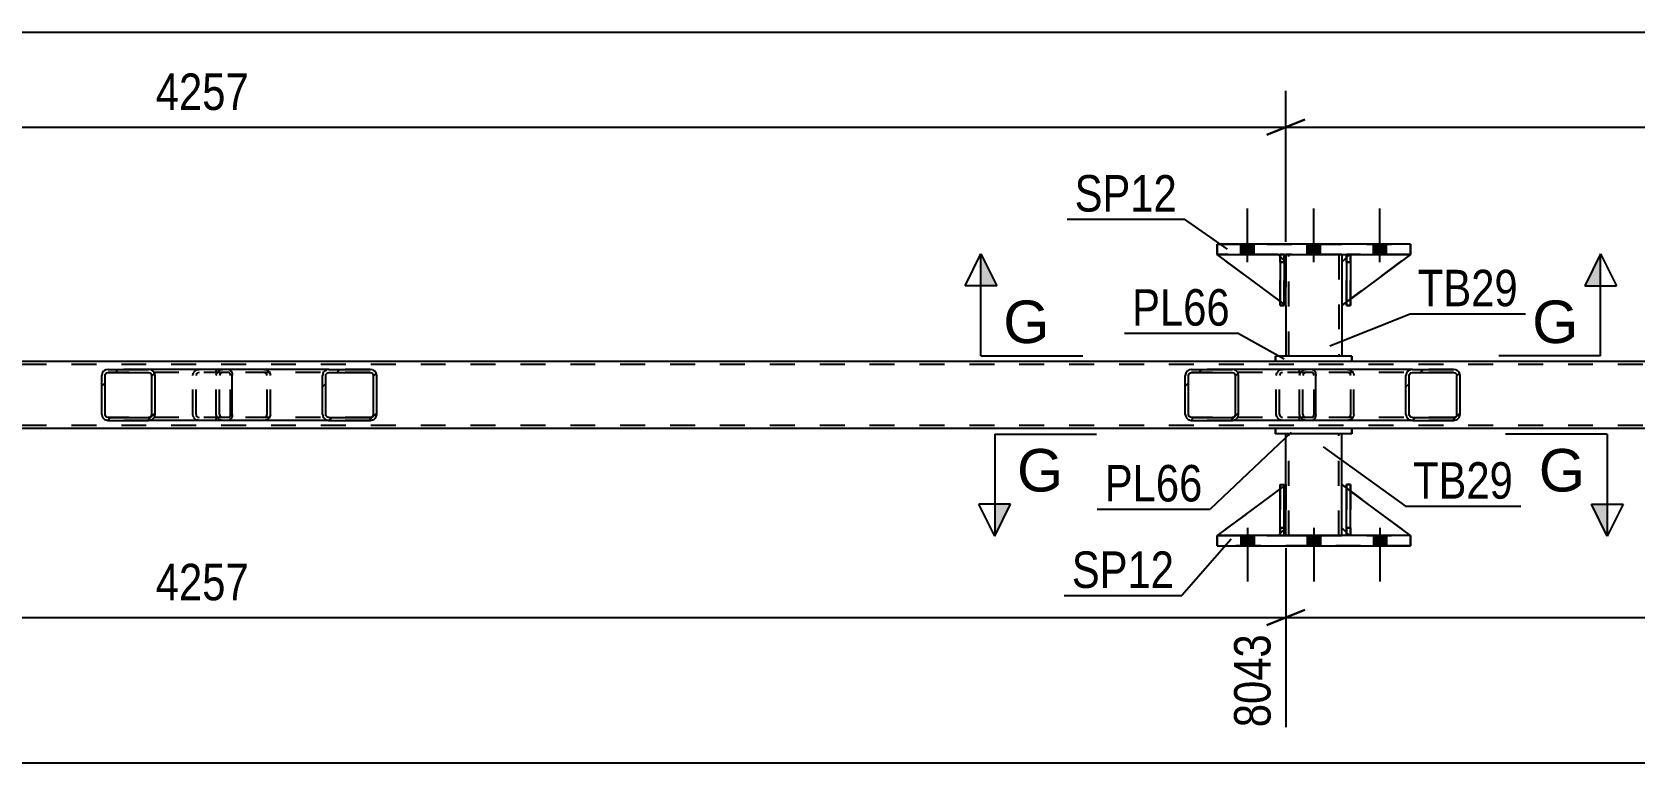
# Model space of a CAD drawing. Header units: millimetres. Extents: x 0 to 841, y 0 to 594.
# Drawn here: x 222.8 to 348.7, y 213.6 to 271 of the extents above; entities that cross this region are included whole.
import ezdxf

# ---------------------------------------------------------------- set-up
doc = ezdxf.new("R2010")
doc.units = ezdxf.units.MM
doc.linetypes.add('DXK_LINE_DOT2', pattern=[3.9198, 1.9599, -1.9599])
doc.styles.add('Arial', font='ARIAL.TTF', dxfattribs={"height": 0.2})
doc.styles.add('Arial Narrow', font='ARIALN.TTF', dxfattribs={"height": 0.2})

# ---------------------------------------------------------------- blocks, each defined once
blk = doc.blocks.new('Part-247343265-34592 - 4010')
at = {"color": 2, "linetype": 'Continuous'}
for p, q in [((325.7, 232.08), (325.7, 235.48)), ((326.06, 235.22), (325.7, 235.48)), ((331.1, 231.48), (326.38, 234.98)), ((326.06, 231.73), (325.7, 232.08))]:
    blk.add_line(p, q, dxfattribs=at)
at = {"color": 7, "linetype": 'DXK_LINE_DOT2'}
for p, q in [((326.38, 234.98), (326.06, 235.22)), ((326.3, 231.48), (326.06, 231.73)), ((331.1, 231.48), (326.3, 231.48)), ((331.1, 231.48), (331.1, 231.48)), ((331.1, 231.48), (331.1, 231.48))]:
    blk.add_line(p, q, dxfattribs=at)
blk = doc.blocks.new('Part-247343265-34533 - 4010')
at = {"linetype": 'Continuous'}
h = blk.add_hatch(dxfattribs=at)
h.set_pattern_fill('', scale=0.7, style=0, pattern_type=0)
h.set_pattern_definition([(45, (249.8277, 244.2285), (-1.57154, 1.57154), [])])
h.paths.add_polyline_path([(249.87, 244.04), (249.83, 244.23), (249.72, 244.38), (249.55, 244.49), (249.36, 244.52), (246.12, 244.52), (245.93, 244.49), (245.76, 244.38), (245.65, 244.23), (245.61, 244.04), (245.61, 241), (245.65, 240.82), (245.76, 240.67), (245.93, 240.56), (246.12, 240.52), (249.36, 240.52), (249.55, 240.56), (249.72, 240.67), (249.83, 240.82), (249.87, 241)])
h.paths.add_polyline_path([(249.59, 240.91), (249.54, 240.84), (249.45, 240.78), (249.36, 240.76), (246.12, 240.76), (246.02, 240.78), (245.94, 240.84), (245.88, 240.91), (245.87, 241), (245.87, 244.04), (245.88, 244.14), (245.94, 244.21), (246.02, 244.27), (246.12, 244.28), (249.36, 244.28), (249.45, 244.27), (249.54, 244.21), (249.59, 244.14), (249.61, 244.04), (249.61, 241)])
at = {"color": 7, "linetype": 'DXK_LINE_DOT2'}
for p, q in [((237.58, 244.49), (237.77, 244.52)), ((238.25, 244.52), (237.77, 244.52)), ((241.01, 244.52), (241.2, 244.49)), ((249.36, 244.52), (246.12, 244.52)), ((237.26, 244.04), (237.3, 244.23)), ((237.26, 241), (237.26, 244.04)), ((237.54, 244.14), (237.52, 244.04)), ((237.52, 241), (237.52, 244.04)), ((237.59, 244.21), (237.54, 244.14)), ((237.67, 244.27), (237.59, 244.21)), ((237.77, 244.28), (237.67, 244.27)), ((249.36, 244.28), (237.77, 244.28)), ((241.1, 244.27), (241.01, 244.28)), ((241.19, 244.21), (241.1, 244.27)), ((241.24, 244.14), (241.19, 244.21)), ((241.26, 244.04), (241.24, 244.14)), ((241.26, 241), (241.26, 244.04)), ((241.48, 244.23), (241.52, 244.04)), ((241.52, 241), (241.52, 244.04)), ((237.3, 240.82), (237.26, 241)), ((237.52, 241), (237.54, 240.91)), ((237.54, 240.91), (237.59, 240.84)), ((237.77, 240.52), (237.58, 240.56)), ((237.59, 240.84), (237.67, 240.78)), ((237.67, 240.78), (237.77, 240.76)), ((249.36, 240.76), (237.77, 240.76)), ((241.01, 240.76), (241.1, 240.78)), ((241.2, 240.56), (241.01, 240.52)), ((241.1, 240.78), (241.19, 240.84)), ((241.19, 240.84), (241.24, 240.91)), ((241.24, 240.91), (241.26, 241)), ((241.52, 241), (241.48, 240.82)), ((238.25, 240.52), (237.77, 240.52)), ((249.36, 240.52), (246.12, 240.52))]:
    blk.add_line(p, q, dxfattribs=at)
at = {"color": 2, "linetype": 'Continuous'}
for p, q in [((246.12, 244.52), (238.25, 244.52)), ((246.12, 244.52), (245.93, 244.49)), ((246.12, 244.52), (249.36, 244.52)), ((249.55, 244.49), (249.36, 244.52)), ((245.65, 244.23), (245.61, 244.04)), ((245.61, 241), (245.61, 244.04)), ((245.87, 244.04), (245.88, 244.14)), ((245.87, 241), (245.87, 244.04)), ((245.88, 244.14), (245.94, 244.21)), ((245.94, 244.21), (246.02, 244.27)), ((246.02, 244.27), (246.12, 244.28)), ((246.12, 244.28), (249.36, 244.28)), ((249.36, 244.28), (249.45, 244.27)), ((249.45, 244.27), (249.54, 244.21)), ((249.54, 244.21), (249.59, 244.14)), ((249.59, 244.14), (249.61, 244.04)), ((249.61, 241), (249.61, 244.04)), ((249.87, 244.04), (249.83, 244.23)), ((249.87, 241), (249.87, 244.04)), ((245.61, 241), (245.65, 240.82)), ((245.88, 240.91), (245.87, 241)), ((245.94, 240.84), (245.88, 240.91)), ((245.93, 240.56), (246.12, 240.52)), ((246.02, 240.78), (245.94, 240.84)), ((246.12, 240.76), (246.02, 240.78)), ((246.12, 240.76), (249.36, 240.76)), ((249.45, 240.78), (249.36, 240.76)), ((249.36, 240.52), (249.55, 240.56)), ((249.54, 240.84), (249.45, 240.78)), ((249.59, 240.91), (249.54, 240.84)), ((249.61, 241), (249.59, 240.91)), ((249.83, 240.82), (249.87, 241)), ((246.12, 240.52), (238.25, 240.52)), ((246.12, 240.52), (249.36, 240.52))]:
    blk.add_line(p, q, dxfattribs=at)
at = {"color": 7, "linetype": 'DXK_LINE_DOT2'}
for centre, start, end in [((237.75, 244.02), 110.7583, 155.6801), ((241.03, 244.02), 24.3199, 69.2417), ((237.75, 241.03), 204.3199, 249.2417), ((241.03, 241.03), 290.7583, 335.6801)]:
    blk.add_arc(centre, 0.496, start, end, dxfattribs=at)
at = {"color": 2, "linetype": 'Continuous'}
for centre, start, end in [((246.1, 244.02), 110.7583, 155.68), ((249.38, 244.02), 24.32, 69.2417), ((246.1, 241.03), 204.32, 249.2417), ((249.38, 241.03), 290.7583, 335.68)]:
    blk.add_arc(centre, 0.496, start, end, dxfattribs=at)
blk = doc.blocks.new('Part-247343265-34590 - 4010')
at = {"color": 2, "linetype": 'Continuous'}
for p, q in [((320.86, 235.15), (315.9, 231.48)), ((321.3, 235.48), (321.18, 235.39)), ((321.3, 232.08), (321.3, 235.48)), ((321.3, 232.08), (321.18, 231.96)), ((321.3, 232.08), (321.3, 232.08)), ((320.86, 231.64), (320.7, 231.48))]:
    blk.add_line(p, q, dxfattribs=at)
at = {"color": 7, "linetype": 'DXK_LINE_DOT2'}
for p, q in [((321.18, 235.39), (320.86, 235.15)), ((321.3, 232.08), (321.3, 235.48)), ((321.3, 232.08), (320.7, 231.48)), ((321.18, 231.96), (320.86, 231.64)), ((315.9, 231.48), (320.7, 231.48))]:
    blk.add_line(p, q, dxfattribs=at)
blk = doc.blocks.new('Part-247343265-34588 - 4010')
at = {"color": 2, "linetype": 'Continuous'}
for p, q in [((326.06, 231.48), (326.06, 235.48)), ((326.06, 235.48), (326.38, 235.48)), ((326.38, 231.48), (326.38, 235.48)), ((326.06, 231.48), (326.06, 231.48)), ((326.38, 231.48), (326.06, 231.48))]:
    blk.add_line(p, q, dxfattribs=at)
at = {"color": 7, "linetype": 'DXK_LINE_DOT2'}
for p, q in [((326.06, 235.48), (326.06, 232.08)), ((326.38, 232.08), (326.38, 235.48)), ((326.06, 232.08), (326.06, 231.48)), ((326.06, 232.08), (326.38, 232.08)), ((326.38, 231.48), (326.38, 232.08)), ((326.38, 231.48), (326.38, 231.48))]:
    blk.add_line(p, q, dxfattribs=at)
blk = doc.blocks.new('Part-247343265-34586 - 4010')
at = {"color": 7, "linetype": 'DXK_LINE_DOT2'}
for p, q in [((326.38, 235.48), (326.06, 235.48)), ((326.06, 232.08), (326.06, 235.48)), ((326.06, 235.48), (326.06, 231.48)), ((326.38, 235.48), (326.38, 232.08)), ((326.38, 231.48), (326.38, 235.48)), ((326.38, 232.08), (326.06, 232.08)), ((326.06, 231.48), (326.06, 232.08)), ((326.38, 232.08), (326.38, 231.48)), ((326.38, 231.48), (326.06, 231.48)), ((326.38, 231.48), (326.38, 231.48))]:
    blk.add_line(p, q, dxfattribs=at)
blk = doc.blocks.new('Part-247343265-34534 - 4010')
at = {"linetype": 'Continuous'}
h = blk.add_hatch(dxfattribs=at)
h.set_pattern_fill('', scale=0.7, style=0, pattern_type=0)
h.set_pattern_definition([(45, (334.962, 244.2285), (-1.57154, 1.57154), [])])
h.paths.add_polyline_path([(335, 244.04), (334.96, 244.23), (334.85, 244.38), (334.69, 244.49), (334.49, 244.52), (331.25, 244.52), (331.06, 244.49), (330.89, 244.38), (330.78, 244.23), (330.74, 244.04), (330.74, 241), (330.78, 240.82), (330.89, 240.67), (331.06, 240.56), (331.25, 240.52), (334.49, 240.52), (334.69, 240.56), (334.85, 240.67), (334.96, 240.82), (335, 241)])
h.paths.add_polyline_path([(334.73, 240.91), (334.67, 240.84), (334.59, 240.78), (334.49, 240.76), (331.25, 240.76), (331.16, 240.78), (331.07, 240.84), (331.02, 240.91), (331, 241), (331, 244.04), (331.02, 244.14), (331.07, 244.21), (331.16, 244.27), (331.25, 244.28), (334.49, 244.28), (334.59, 244.27), (334.67, 244.21), (334.73, 244.14), (334.75, 244.04), (334.75, 241)])
at = {"color": 7, "linetype": 'DXK_LINE_DOT2'}
for p, q in [((322.71, 244.49), (322.91, 244.52)), ((323.39, 244.52), (322.91, 244.52)), ((326.14, 244.52), (326.34, 244.49)), ((334.49, 244.52), (331.25, 244.52)), ((322.39, 244.04), (322.43, 244.23)), ((322.39, 241), (322.39, 244.04)), ((322.67, 244.14), (322.65, 244.04)), ((322.65, 241), (322.65, 244.04)), ((322.73, 244.21), (322.67, 244.14)), ((322.81, 244.27), (322.73, 244.21)), ((322.91, 244.28), (322.81, 244.27)), ((334.49, 244.28), (322.91, 244.28)), ((326.24, 244.27), (326.14, 244.28)), ((326.32, 244.21), (326.24, 244.27)), ((326.38, 244.14), (326.32, 244.21)), ((326.4, 244.04), (326.38, 244.14)), ((326.4, 241), (326.4, 244.04)), ((326.61, 244.23), (326.65, 244.04)), ((326.65, 241), (326.65, 244.04)), ((322.43, 240.82), (322.39, 241)), ((322.65, 241), (322.67, 240.91)), ((322.67, 240.91), (322.73, 240.84)), ((322.91, 240.52), (322.71, 240.56)), ((322.73, 240.84), (322.81, 240.78)), ((322.81, 240.78), (322.91, 240.76)), ((334.49, 240.76), (322.91, 240.76)), ((326.14, 240.76), (326.24, 240.78)), ((326.34, 240.56), (326.14, 240.52)), ((326.24, 240.78), (326.32, 240.84)), ((326.32, 240.84), (326.38, 240.91)), ((326.38, 240.91), (326.4, 241)), ((326.65, 241), (326.61, 240.82)), ((323.39, 240.52), (322.91, 240.52)), ((334.49, 240.52), (331.25, 240.52))]:
    blk.add_line(p, q, dxfattribs=at)
at = {"color": 2, "linetype": 'Continuous'}
for p, q in [((331.25, 244.52), (323.39, 244.52)), ((331.25, 244.52), (331.06, 244.49)), ((331.25, 244.52), (334.49, 244.52)), ((334.69, 244.49), (334.49, 244.52)), ((330.78, 244.23), (330.74, 244.04)), ((330.74, 241), (330.74, 244.04)), ((331, 244.04), (331.02, 244.14)), ((331, 241), (331, 244.04)), ((331.02, 244.14), (331.07, 244.21)), ((331.07, 244.21), (331.16, 244.27)), ((331.16, 244.27), (331.25, 244.28)), ((331.25, 244.28), (334.49, 244.28)), ((334.49, 244.28), (334.59, 244.27)), ((334.59, 244.27), (334.67, 244.21)), ((334.67, 244.21), (334.73, 244.14)), ((334.73, 244.14), (334.75, 244.04)), ((334.75, 241), (334.75, 244.04)), ((335, 244.04), (334.96, 244.23)), ((335, 241), (335, 244.04)), ((330.74, 241), (330.78, 240.82)), ((331.02, 240.91), (331, 241)), ((331.07, 240.84), (331.02, 240.91)), ((331.06, 240.56), (331.25, 240.52)), ((331.16, 240.78), (331.07, 240.84)), ((331.25, 240.76), (331.16, 240.78)), ((331.25, 240.76), (334.49, 240.76)), ((334.59, 240.78), (334.49, 240.76)), ((334.49, 240.52), (334.69, 240.56)), ((334.67, 240.84), (334.59, 240.78)), ((334.73, 240.91), (334.67, 240.84)), ((334.75, 241), (334.73, 240.91)), ((334.96, 240.82), (335, 241)), ((331.25, 240.52), (323.39, 240.52)), ((331.25, 240.52), (334.49, 240.52))]:
    blk.add_line(p, q, dxfattribs=at)
at = {"color": 7, "linetype": 'DXK_LINE_DOT2'}
for centre, start, end in [((322.89, 244.02), 110.7583, 155.6801), ((326.16, 244.02), 24.3199, 69.2417), ((322.89, 241.03), 204.3199, 249.2417), ((326.16, 241.03), 290.7583, 335.6801)]:
    blk.add_arc(centre, 0.496, start, end, dxfattribs=at)
at = {"color": 2, "linetype": 'Continuous'}
for centre, start, end in [((331.24, 244.02), 110.7583, 155.68), ((334.51, 244.02), 24.32, 69.2417), ((331.24, 241.03), 204.32, 249.2417), ((334.51, 241.03), 290.7583, 335.68)]:
    blk.add_arc(centre, 0.496, start, end, dxfattribs=at)
blk = doc.blocks.new('Part-247343265-34584 - 4010')
at = {"color": 2, "linetype": 'Continuous'}
for p, q in [((326.06, 253.32), (325.7, 252.96)), ((331.1, 253.56), (326.38, 250.06)), ((325.7, 252.96), (325.7, 249.56)), ((326.06, 249.83), (325.7, 249.56))]:
    blk.add_line(p, q, dxfattribs=at)
at = {"color": 7, "linetype": 'DXK_LINE_DOT2'}
for p, q in [((326.3, 253.56), (326.06, 253.32)), ((331.1, 253.56), (326.3, 253.56)), ((326.38, 250.06), (326.06, 249.83))]:
    blk.add_line(p, q, dxfattribs=at)
blk = doc.blocks.new('Part-247343265-34541 - 4010')
at = {"linetype": 'Continuous'}
h = blk.add_hatch(dxfattribs=at)
h.set_pattern_fill('', scale=0.7, style=0, pattern_type=0)
h.set_pattern_definition([(45, (232.4172, 244.2285), (-1.57154, 1.57154), [])])
h.paths.add_polyline_path([(232.46, 244.04), (232.42, 244.23), (232.31, 244.38), (232.15, 244.49), (231.95, 244.52), (228.77, 244.52), (228.58, 244.49), (228.41, 244.38), (228.3, 244.23), (228.27, 244.04), (228.27, 241), (228.3, 240.82), (228.41, 240.67), (228.58, 240.56), (228.77, 240.52), (231.95, 240.52), (232.15, 240.56), (232.31, 240.67), (232.42, 240.82), (232.46, 241)])
h.paths.add_polyline_path([(232.18, 240.91), (232.13, 240.84), (232.05, 240.78), (231.95, 240.76), (228.77, 240.76), (228.67, 240.78), (228.59, 240.84), (228.54, 240.91), (228.52, 241), (228.52, 244.04), (228.54, 244.14), (228.59, 244.21), (228.67, 244.27), (228.77, 244.28), (231.95, 244.28), (232.05, 244.27), (232.13, 244.21), (232.18, 244.14), (232.2, 244.04), (232.2, 241)])
at = {"color": 2, "linetype": 'Continuous'}
for p, q in [((228.77, 244.52), (228.58, 244.49)), ((228.77, 244.52), (231.95, 244.52)), ((238.25, 244.52), (231.95, 244.52)), ((232.15, 244.49), (231.95, 244.52)), ((238.25, 244.52), (238.36, 244.49)), ((238.36, 244.49), (238.44, 244.38)), ((238.44, 244.38), (238.5, 244.23)), ((228.3, 244.23), (228.27, 244.04)), ((228.27, 241), (228.27, 244.04)), ((228.52, 244.04), (228.54, 244.14)), ((228.52, 241), (228.52, 244.04)), ((228.54, 244.14), (228.59, 244.21)), ((228.59, 244.21), (228.67, 244.27)), ((228.67, 244.27), (228.77, 244.28)), ((228.77, 244.28), (231.95, 244.28)), ((231.95, 244.28), (232.05, 244.27)), ((232.05, 244.27), (232.13, 244.21)), ((232.13, 244.21), (232.18, 244.14)), ((232.18, 244.14), (232.2, 244.04)), ((232.2, 241), (232.2, 244.04)), ((232.46, 244.04), (232.42, 244.23)), ((232.46, 241), (232.46, 244.04)), ((238.5, 244.23), (238.52, 244.04)), ((238.52, 241), (238.52, 244.04)), ((228.27, 241), (228.3, 240.82)), ((228.54, 240.91), (228.52, 241)), ((228.59, 240.84), (228.54, 240.91)), ((228.58, 240.56), (228.77, 240.52)), ((228.67, 240.78), (228.59, 240.84)), ((228.77, 240.76), (228.67, 240.78)), ((228.77, 240.76), (231.95, 240.76)), ((232.05, 240.78), (231.95, 240.76)), ((231.95, 240.52), (232.15, 240.56)), ((232.13, 240.84), (232.05, 240.78)), ((232.18, 240.91), (232.13, 240.84)), ((232.2, 241), (232.18, 240.91)), ((232.42, 240.82), (232.46, 241)), ((238.36, 240.56), (238.25, 240.52)), ((238.44, 240.67), (238.36, 240.56)), ((238.5, 240.82), (238.44, 240.67)), ((238.52, 241), (238.5, 240.82)), ((228.77, 240.52), (231.95, 240.52)), ((238.25, 240.52), (231.95, 240.52))]:
    blk.add_line(p, q, dxfattribs=at)
at = {"color": 7, "linetype": 'DXK_LINE_DOT2'}
for p, q in [((231.95, 244.52), (228.77, 244.52)), ((235.73, 244.49), (235.92, 244.52)), ((237.26, 244.28), (237.26, 244.52)), ((238.25, 244.28), (228.77, 244.28)), ((235.42, 244.04), (235.45, 244.23)), ((235.42, 241), (235.42, 244.04)), ((235.69, 244.14), (235.67, 244.04)), ((235.67, 241), (235.67, 244.04)), ((235.74, 244.21), (235.69, 244.14)), ((235.82, 244.27), (235.74, 244.21)), ((235.92, 244.28), (235.82, 244.27)), ((238.3, 244.27), (238.25, 244.28)), ((238.35, 244.21), (238.3, 244.27)), ((238.38, 244.14), (238.35, 244.21)), ((238.39, 244.04), (238.38, 244.14)), ((238.39, 241), (238.39, 244.04)), ((238.25, 240.76), (228.77, 240.76)), ((235.45, 240.82), (235.42, 241)), ((235.67, 241), (235.69, 240.91)), ((235.69, 240.91), (235.74, 240.84)), ((235.92, 240.52), (235.73, 240.56)), ((235.74, 240.84), (235.76, 240.82)), ((235.76, 240.82), (235.82, 240.78)), ((235.82, 240.78), (235.92, 240.76)), ((237.26, 240.52), (237.26, 240.76)), ((238.25, 240.76), (238.3, 240.78)), ((238.3, 240.78), (238.35, 240.84)), ((238.35, 240.84), (238.38, 240.91)), ((238.38, 240.91), (238.39, 241)), ((231.95, 240.52), (228.77, 240.52))]:
    blk.add_line(p, q, dxfattribs=at)
at = {"color": 2, "linetype": 'Continuous'}
for centre, start, end in [((228.75, 244.03), 111.1941, 156.1506), ((231.97, 244.03), 23.8494, 68.8059), ((228.75, 241.02), 203.8494, 248.8059), ((231.97, 241.02), 291.1941, 336.1506)]:
    blk.add_arc(centre, 0.492, start, end, dxfattribs=at)
at = {"color": 7, "linetype": 'DXK_LINE_DOT2'}
for centre, start, end in [((235.9, 244.03), 111.1941, 156.1505), ((235.9, 241.02), 203.8495, 248.8059)]:
    blk.add_arc(centre, 0.492, start, end, dxfattribs=at)
blk = doc.blocks.new('Part-247343265-34542 - 4010')
at = {"linetype": 'Continuous'}
h = blk.add_hatch(dxfattribs=at)
h.set_pattern_fill('', scale=0.7, style=0, pattern_type=0)
h.set_pattern_definition([(45, (317.5513, 244.2285), (-1.57154, 1.57154), [])])
h.paths.add_polyline_path([(317.59, 244.04), (317.55, 244.23), (317.44, 244.38), (317.28, 244.49), (317.09, 244.52), (313.9, 244.52), (313.71, 244.49), (313.55, 244.38), (313.44, 244.23), (313.4, 244.04), (313.4, 241), (313.44, 240.82), (313.55, 240.67), (313.71, 240.56), (313.9, 240.52), (317.09, 240.52), (317.28, 240.56), (317.44, 240.67), (317.55, 240.82), (317.59, 241)])
h.paths.add_polyline_path([(317.32, 240.91), (317.26, 240.84), (317.18, 240.78), (317.09, 240.76), (313.9, 240.76), (313.81, 240.78), (313.72, 240.84), (313.67, 240.91), (313.65, 241), (313.65, 244.04), (313.67, 244.14), (313.72, 244.21), (313.81, 244.27), (313.9, 244.28), (317.09, 244.28), (317.18, 244.27), (317.26, 244.21), (317.32, 244.14), (317.34, 244.04), (317.34, 241)])
at = {"color": 2, "linetype": 'Continuous'}
for p, q in [((313.9, 244.52), (313.71, 244.49)), ((313.9, 244.52), (317.09, 244.52)), ((323.39, 244.52), (317.09, 244.52)), ((317.28, 244.49), (317.09, 244.52)), ((323.39, 244.52), (323.49, 244.49)), ((323.49, 244.49), (323.58, 244.38)), ((323.58, 244.38), (323.64, 244.23)), ((313.44, 244.23), (313.4, 244.04)), ((313.4, 241), (313.4, 244.04)), ((313.65, 244.04), (313.67, 244.14)), ((313.65, 241), (313.65, 244.04)), ((313.67, 244.14), (313.72, 244.21)), ((313.72, 244.21), (313.81, 244.27)), ((313.81, 244.27), (313.9, 244.28)), ((313.9, 244.28), (317.09, 244.28)), ((317.09, 244.28), (317.18, 244.27)), ((317.18, 244.27), (317.26, 244.21)), ((317.26, 244.21), (317.32, 244.14)), ((317.32, 244.14), (317.34, 244.04)), ((317.34, 241), (317.34, 244.04)), ((317.59, 244.04), (317.55, 244.23)), ((317.59, 241), (317.59, 244.04)), ((323.64, 244.23), (323.66, 244.04)), ((323.66, 241), (323.66, 244.04)), ((313.4, 241), (313.44, 240.82)), ((313.67, 240.91), (313.65, 241)), ((313.72, 240.84), (313.67, 240.91)), ((313.71, 240.56), (313.9, 240.52)), ((313.81, 240.78), (313.72, 240.84)), ((313.9, 240.76), (313.81, 240.78)), ((313.9, 240.76), (317.09, 240.76)), ((317.18, 240.78), (317.09, 240.76)), ((317.09, 240.52), (317.28, 240.56)), ((317.26, 240.84), (317.18, 240.78)), ((317.32, 240.91), (317.26, 240.84)), ((317.34, 241), (317.32, 240.91)), ((317.55, 240.82), (317.59, 241)), ((323.49, 240.56), (323.39, 240.52)), ((323.58, 240.67), (323.49, 240.56)), ((323.64, 240.82), (323.58, 240.67)), ((323.66, 241), (323.64, 240.82)), ((313.9, 240.52), (317.09, 240.52)), ((323.39, 240.52), (317.09, 240.52))]:
    blk.add_line(p, q, dxfattribs=at)
at = {"color": 7, "linetype": 'DXK_LINE_DOT2'}
for p, q in [((317.09, 244.52), (313.9, 244.52)), ((320.86, 244.49), (321.05, 244.52)), ((322.39, 244.28), (322.39, 244.52)), ((323.39, 244.28), (313.9, 244.28)), ((320.55, 244.04), (320.59, 244.23)), ((320.55, 241), (320.55, 244.04)), ((320.82, 244.14), (320.8, 244.04)), ((320.8, 241), (320.8, 244.04)), ((320.87, 244.21), (320.82, 244.14)), ((320.96, 244.27), (320.87, 244.21)), ((321.05, 244.28), (320.96, 244.27)), ((323.44, 244.27), (323.39, 244.28)), ((323.48, 244.21), (323.44, 244.27)), ((323.51, 244.14), (323.48, 244.21)), ((323.52, 244.04), (323.51, 244.14)), ((323.52, 241), (323.52, 244.04)), ((323.39, 240.76), (313.9, 240.76)), ((320.59, 240.82), (320.55, 241)), ((320.8, 241), (320.82, 240.91)), ((320.82, 240.91), (320.87, 240.84)), ((321.05, 240.52), (320.86, 240.56)), ((320.87, 240.84), (320.9, 240.82)), ((320.9, 240.82), (320.96, 240.78)), ((320.96, 240.78), (321.05, 240.76)), ((322.39, 240.52), (322.39, 240.76)), ((323.39, 240.76), (323.44, 240.78)), ((323.44, 240.78), (323.48, 240.84)), ((323.48, 240.84), (323.51, 240.91)), ((323.51, 240.91), (323.52, 241)), ((317.09, 240.52), (313.9, 240.52))]:
    blk.add_line(p, q, dxfattribs=at)
at = {"color": 2, "linetype": 'Continuous'}
for centre, start, end in [((313.89, 244.03), 111.1941, 156.1506), ((317.1, 244.03), 23.8494, 68.8059), ((313.89, 241.02), 203.8494, 248.8059), ((317.1, 241.02), 291.1941, 336.1506)]:
    blk.add_arc(centre, 0.492, start, end, dxfattribs=at)
at = {"color": 7, "linetype": 'DXK_LINE_DOT2'}
for centre, start, end in [((321.04, 244.03), 111.1941, 156.1506), ((321.04, 241.02), 203.8494, 248.8059)]:
    blk.add_arc(centre, 0.492, start, end, dxfattribs=at)
blk = doc.blocks.new('Part-247343265-34573 - 4010')
at = {"color": 2, "linetype": 'Continuous'}
for p, q in [((321.3, 253.56), (321.3, 252.96)), ((325.7, 253.56), (325.7, 252.96)), ((321.3, 249.56), (321.3, 245.56)), ((325.7, 249.56), (325.7, 245.56))]:
    blk.add_line(p, q, dxfattribs=at)
at = {"color": 7, "linetype": 'DXK_LINE_DOT2'}
for p, q in [((325.7, 253.56), (321.3, 253.56)), ((321.54, 245.56), (321.54, 253.56)), ((325.46, 253.56), (325.46, 245.56)), ((321.3, 252.96), (321.3, 249.56)), ((325.7, 252.96), (325.7, 249.56)), ((325.7, 245.56), (321.3, 245.56))]:
    blk.add_line(p, q, dxfattribs=at)
blk = doc.blocks.new('Part-247343265-34574 - 4010')
at = {"color": 2, "linetype": 'Continuous'}
for p, q in [((326.5, 245.56), (320.5, 245.56)), ((320.5, 245.16), (320.5, 245.56)), ((320.5, 245.56), (320.5, 245.56)), ((326.5, 245.16), (320.5, 245.16)), ((320.5, 245.16), (320.5, 245.16)), ((326.5, 245.56), (326.5, 245.16)), ((326.5, 245.56), (326.5, 245.56)), ((326.5, 245.16), (326.5, 245.16))]:
    blk.add_line(p, q, dxfattribs=at)
at = {"color": 7, "linetype": 'DXK_LINE_DOT2'}
for p, q in [((326.5, 245.56), (320.5, 245.56)), ((320.5, 245.56), (320.5, 245.16)), ((326.5, 245.16), (320.5, 245.16)), ((326.5, 245.16), (326.5, 245.56))]:
    blk.add_line(p, q, dxfattribs=at)
blk = doc.blocks.new('Part-247343265-34575 - 4010')
at = {"color": 2, "linetype": 'Continuous'}
for p, q in [((326.5, 239.88), (320.5, 239.88)), ((320.5, 239.48), (320.5, 239.88)), ((320.5, 239.88), (320.5, 239.88)), ((326.5, 239.48), (320.5, 239.48)), ((320.5, 239.48), (320.5, 239.48)), ((326.5, 239.88), (326.5, 239.48)), ((326.5, 239.88), (326.5, 239.88)), ((326.5, 239.48), (326.5, 239.48))]:
    blk.add_line(p, q, dxfattribs=at)
at = {"color": 7, "linetype": 'DXK_LINE_DOT2'}
for p, q in [((326.5, 239.88), (320.5, 239.88)), ((320.5, 239.88), (320.5, 239.48)), ((326.5, 239.48), (320.5, 239.48)), ((326.5, 239.48), (326.5, 239.88))]:
    blk.add_line(p, q, dxfattribs=at)
blk = doc.blocks.new('Part-247343265-34576 - 4010')
at = {"color": 2, "linetype": 'Continuous'}
for p, q in [((321.3, 235.48), (321.3, 239.48)), ((325.7, 235.48), (325.7, 239.48)), ((321.3, 231.48), (321.3, 232.08)), ((325.7, 231.48), (325.7, 232.08))]:
    blk.add_line(p, q, dxfattribs=at)
at = {"color": 7, "linetype": 'DXK_LINE_DOT2'}
for p, q in [((325.7, 239.48), (321.3, 239.48)), ((321.54, 231.48), (321.54, 239.48)), ((325.46, 231.48), (325.46, 239.48)), ((321.3, 232.08), (321.3, 235.48)), ((325.7, 232.08), (325.7, 235.48)), ((321.3, 231.48), (325.7, 231.48))]:
    blk.add_line(p, q, dxfattribs=at)
blk = doc.blocks.new('Part-247343265-34577 - 4010')
at = {"color": 7, "linetype": 'DXK_LINE_DOT2'}
for p, q in [((320.86, 252.96), (320.86, 253.56)), ((320.86, 253.56), (320.86, 253.56)), ((320.86, 253.56), (320.86, 249.56)), ((321.18, 253.56), (320.86, 253.56)), ((321.18, 252.96), (321.18, 253.56)), ((321.18, 249.56), (321.18, 253.56)), ((320.86, 249.56), (320.86, 252.96)), ((320.86, 252.96), (321.18, 252.96)), ((321.18, 252.96), (321.18, 249.56)), ((320.86, 249.56), (321.18, 249.56))]:
    blk.add_line(p, q, dxfattribs=at)
blk = doc.blocks.new('Part-247343265-34578 - 4010')
at = {"color": 7, "linetype": 'DXK_LINE_DOT2'}
for p, q in [((326.06, 252.96), (326.06, 253.56)), ((326.06, 253.56), (326.06, 253.56)), ((326.06, 253.56), (326.06, 249.56)), ((326.38, 253.56), (326.06, 253.56)), ((326.38, 252.96), (326.38, 253.56)), ((326.38, 249.56), (326.38, 253.56)), ((326.06, 249.56), (326.06, 252.96)), ((326.06, 252.96), (326.38, 252.96)), ((326.38, 252.96), (326.38, 249.56)), ((326.06, 249.56), (326.38, 249.56))]:
    blk.add_line(p, q, dxfattribs=at)
blk = doc.blocks.new('Part-247343265-34579 - 4010')
at = {"color": 2, "linetype": 'Continuous'}
for p, q in [((321.18, 253.56), (320.86, 253.56)), ((320.86, 253.56), (320.86, 249.56)), ((321.18, 253.56), (321.18, 253.56)), ((321.18, 253.56), (321.18, 249.56)), ((321.18, 249.56), (320.86, 249.56))]:
    blk.add_line(p, q, dxfattribs=at)
at = {"color": 7, "linetype": 'DXK_LINE_DOT2'}
for p, q in [((320.86, 252.96), (320.86, 253.56)), ((321.18, 252.96), (321.18, 253.56)), ((321.18, 253.56), (321.18, 253.56)), ((321.18, 252.96), (320.86, 252.96)), ((320.86, 252.96), (320.86, 249.56)), ((321.18, 249.56), (321.18, 252.96))]:
    blk.add_line(p, q, dxfattribs=at)
blk = doc.blocks.new('Part-247343265-34580 - 4010')
at = {"color": 2, "linetype": 'Continuous'}
for p, q in [((326.38, 253.56), (326.06, 253.56)), ((326.06, 253.56), (326.06, 249.56)), ((326.38, 253.56), (326.38, 253.56)), ((326.38, 253.56), (326.38, 249.56)), ((326.38, 249.56), (326.06, 249.56))]:
    blk.add_line(p, q, dxfattribs=at)
at = {"color": 7, "linetype": 'DXK_LINE_DOT2'}
for p, q in [((326.06, 252.96), (326.06, 253.56)), ((326.38, 252.96), (326.38, 253.56)), ((326.38, 253.56), (326.38, 253.56)), ((326.38, 252.96), (326.06, 252.96)), ((326.06, 252.96), (326.06, 249.56)), ((326.38, 249.56), (326.38, 252.96))]:
    blk.add_line(p, q, dxfattribs=at)
blk = doc.blocks.new('Part-247343265-34581 - 4010')
at = {"color": 7, "linetype": 'DXK_LINE_DOT2'}
for p, q in [((321.3, 249.56), (315.9, 253.56)), ((315.9, 253.56), (320.7, 253.56)), ((320.7, 253.56), (321.3, 252.96)), ((321.3, 252.96), (320.7, 253.56)), ((321.3, 252.96), (321.3, 249.56)), ((321.3, 252.96), (321.3, 252.96)), ((321.3, 252.96), (321.3, 249.56))]:
    blk.add_line(p, q, dxfattribs=at)
blk = doc.blocks.new('Part-247343265-34582 - 4010')
at = {"color": 2, "linetype": 'Continuous'}
for p, q in [((320.86, 249.89), (315.9, 253.56)), ((320.86, 253.41), (320.7, 253.56)), ((321.3, 252.96), (321.18, 253.09)), ((321.3, 252.96), (321.3, 252.96)), ((321.3, 249.56), (321.3, 252.96)), ((321.18, 249.66), (321.3, 249.56)), ((321.3, 249.56), (321.3, 249.56))]:
    blk.add_line(p, q, dxfattribs=at)
at = {"color": 7, "linetype": 'DXK_LINE_DOT2'}
for p, q in [((320.7, 253.56), (315.9, 253.56)), ((320.7, 253.56), (321.3, 252.96)), ((321.18, 253.09), (320.86, 253.41)), ((321.3, 252.96), (321.3, 249.56)), ((321.18, 249.66), (320.86, 249.89))]:
    blk.add_line(p, q, dxfattribs=at)
blk = doc.blocks.new('Part-247343265-34583 - 4010')
at = {"color": 7, "linetype": 'DXK_LINE_DOT2'}
for p, q in [((326.3, 253.56), (325.7, 252.96)), ((325.7, 249.56), (331.1, 253.56)), ((331.1, 253.56), (326.3, 253.56)), ((325.7, 252.96), (325.7, 249.56))]:
    blk.add_line(p, q, dxfattribs=at)
blk = doc.blocks.new('Part-247343265-34585 - 4010')
at = {"color": 7, "linetype": 'DXK_LINE_DOT2'}
for p, q in [((320.86, 235.48), (321.18, 235.48)), ((320.86, 232.08), (320.86, 235.48)), ((320.86, 235.48), (320.86, 231.48)), ((321.18, 235.48), (321.18, 232.08)), ((321.18, 231.48), (321.18, 235.39)), ((321.18, 232.08), (320.86, 232.08)), ((320.86, 231.48), (320.86, 232.08)), ((321.18, 232.08), (321.18, 231.48)), ((321.18, 231.48), (320.86, 231.48)), ((321.18, 231.48), (321.18, 231.48))]:
    blk.add_line(p, q, dxfattribs=at)
blk = doc.blocks.new('Part-247343265-34587 - 4010')
at = {"color": 2, "linetype": 'Continuous'}
for p, q in [((320.86, 231.48), (320.86, 235.48)), ((320.86, 235.48), (321.18, 235.48)), ((321.18, 231.48), (321.18, 235.48)), ((320.86, 231.48), (320.86, 231.48)), ((321.18, 231.48), (320.86, 231.48))]:
    blk.add_line(p, q, dxfattribs=at)
at = {"color": 7, "linetype": 'DXK_LINE_DOT2'}
for p, q in [((320.86, 235.48), (320.86, 232.08)), ((321.18, 232.08), (321.18, 235.48)), ((320.86, 232.08), (320.86, 231.48)), ((320.86, 232.08), (321.18, 232.08)), ((321.18, 231.48), (321.18, 232.08)), ((321.18, 231.48), (321.18, 231.48))]:
    blk.add_line(p, q, dxfattribs=at)
blk = doc.blocks.new('Part-247343265-34589 - 4010')
at = {"color": 7, "linetype": 'DXK_LINE_DOT2'}
for p, q in [((321.3, 235.48), (315.9, 231.48)), ((321.3, 232.08), (321.3, 235.48)), ((321.3, 235.48), (321.3, 232.08)), ((320.7, 231.48), (321.3, 232.08)), ((321.3, 232.08), (320.7, 231.48)), ((321.3, 232.08), (321.3, 232.08)), ((315.9, 231.48), (320.7, 231.48))]:
    blk.add_line(p, q, dxfattribs=at)
blk = doc.blocks.new('Part-247343265-34591 - 4010')
at = {"color": 7, "linetype": 'DXK_LINE_DOT2'}
for p, q in [((325.7, 232.08), (325.7, 235.48)), ((325.7, 235.48), (331.1, 231.48)), ((326.3, 231.48), (325.7, 232.08)), ((331.1, 231.48), (326.3, 231.48))]:
    blk.add_line(p, q, dxfattribs=at)
blk = doc.blocks.new('Part-247343265-34593 - 4010')
at = {"color": 2, "linetype": 'Continuous'}
for p, q in [((315.9, 231.48), (315.9, 230.68)), ((331.1, 231.48), (315.9, 231.48)), ((315.9, 231.48), (315.9, 231.48)), ((315.9, 230.68), (331.1, 230.68)), ((315.9, 230.68), (315.9, 230.68)), ((331.1, 230.68), (331.1, 231.48)), ((331.1, 231.48), (331.1, 231.48)), ((331.1, 230.68), (331.1, 230.68))]:
    blk.add_line(p, q, dxfattribs=at)
at = {"color": 7, "linetype": 'DXK_LINE_DOT2'}
for p, q in [((315.9, 230.68), (315.9, 231.48)), ((315.9, 231.48), (331.1, 231.48)), ((331.1, 230.68), (315.9, 230.68)), ((331.1, 231.48), (331.1, 230.68))]:
    blk.add_line(p, q, dxfattribs=at)
blk = doc.blocks.new('Part-247343265-34594 - 4010')
at = {"color": 2, "linetype": 'Continuous'}
for p, q in [((331.1, 254.36), (315.9, 254.36)), ((315.9, 254.36), (315.9, 253.56)), ((315.9, 254.36), (315.9, 254.36)), ((315.9, 253.56), (331.1, 253.56)), ((315.9, 253.56), (315.9, 253.56)), ((331.1, 253.56), (331.1, 254.36)), ((331.1, 254.36), (331.1, 254.36)), ((331.1, 253.56), (331.1, 253.56))]:
    blk.add_line(p, q, dxfattribs=at)
at = {"color": 7, "linetype": 'DXK_LINE_DOT2'}
for p, q in [((315.9, 254.36), (331.1, 254.36)), ((315.9, 253.56), (315.9, 254.36)), ((315.9, 253.56), (331.1, 253.56)), ((331.1, 254.36), (331.1, 253.56))]:
    blk.add_line(p, q, dxfattribs=at)
blk = doc.blocks.new('Part-247343265-34647 - 4010')
at = {"color": 7, "linetype": 'DXK_LINE_DOT2'}
for p, q in [((721.74, 244.92), (58.99, 244.92)), ((326.5, 245.16), (320.5, 245.16)), ((721.74, 240.12), (58.99, 240.12))]:
    blk.add_line(p, q, dxfattribs=at)
at = {"color": 2, "linetype": 'Continuous'}
for p, q in [((320.5, 245.16), (156.24, 245.16)), ((575.92, 245.16), (326.5, 245.16)), ((575.92, 239.88), (58.99, 239.88))]:
    blk.add_line(p, q, dxfattribs=at)
blk = doc.blocks.new('Bolt-247343265-34654 - 4010')
at = {"linetype": 'Continuous'}
for points in [[(318.82, 231.48), (317.78, 231.48), (317.78, 230.68), (318.82, 230.68)], [(318.82, 231.48), (317.78, 231.48), (317.78, 230.68), (318.82, 230.68)], [(318.82, 231.48), (317.78, 231.48), (317.78, 230.68), (318.82, 230.68)], [(324.02, 231.48), (322.98, 231.48), (322.98, 230.68), (324.02, 230.68)], [(324.02, 231.48), (322.98, 231.48), (322.98, 230.68), (324.02, 230.68)], [(329.22, 231.48), (328.18, 231.48), (328.18, 230.68), (329.22, 230.68)], [(329.22, 231.48), (328.18, 231.48), (328.18, 230.68), (329.22, 230.68)], [(329.22, 231.48), (328.18, 231.48), (328.18, 230.68), (329.22, 230.68)]]:
    blk.add_hatch(color=1, dxfattribs=at).paths.add_polyline_path(points)
at = {"color": 1, "linetype": 'Continuous'}
for p, q in [((318.3, 232.08), (318.3, 227.88)), ((318.3, 232.08), (318.3, 227.88)), ((318.3, 232.08), (318.3, 227.88)), ((323.5, 232.08), (323.5, 227.88)), ((323.5, 232.08), (323.5, 227.88)), ((328.7, 232.08), (328.7, 227.88)), ((328.7, 232.08), (328.7, 227.88)), ((328.7, 232.08), (328.7, 227.88)), ((317.78, 231.48), (317.78, 230.68)), ((317.78, 231.48), (317.78, 230.68)), ((317.78, 231.48), (317.78, 230.68)), ((318.82, 231.48), (318.82, 230.68)), ((318.82, 231.48), (318.82, 230.68)), ((318.82, 231.48), (318.82, 230.68)), ((322.98, 231.48), (322.98, 230.68)), ((322.98, 231.48), (322.98, 230.68)), ((324.02, 231.48), (324.02, 230.68)), ((324.02, 231.48), (324.02, 230.68)), ((328.18, 231.48), (328.18, 230.68)), ((328.18, 231.48), (328.18, 230.68)), ((328.18, 231.48), (328.18, 230.68)), ((329.22, 231.48), (329.22, 230.68)), ((329.22, 231.48), (329.22, 230.68)), ((329.22, 231.48), (329.22, 230.68))]:
    blk.add_line(p, q, dxfattribs=at)
blk = doc.blocks.new('Bolt-247343265-34655 - 4010')
at = {"linetype": 'Continuous'}
for points in [[(317.78, 253.56), (318.82, 253.56), (318.82, 254.36), (317.78, 254.36)], [(317.78, 253.56), (318.82, 253.56), (318.82, 254.36), (317.78, 254.36)], [(317.78, 253.56), (318.82, 253.56), (318.82, 254.36), (317.78, 254.36)], [(322.98, 253.56), (324.02, 253.56), (324.02, 254.36), (322.98, 254.36)], [(322.98, 253.56), (324.02, 253.56), (324.02, 254.36), (322.98, 254.36)], [(328.18, 253.56), (329.22, 253.56), (329.22, 254.36), (328.18, 254.36)], [(328.18, 253.56), (329.22, 253.56), (329.22, 254.36), (328.18, 254.36)], [(328.18, 253.56), (329.22, 253.56), (329.22, 254.36), (328.18, 254.36)]]:
    blk.add_hatch(color=1, dxfattribs=at).paths.add_polyline_path(points)
at = {"color": 1, "linetype": 'Continuous'}
for p, q in [((318.3, 252.96), (318.3, 257.16)), ((318.3, 252.96), (318.3, 257.16)), ((318.3, 252.96), (318.3, 257.16)), ((323.5, 252.96), (323.5, 257.16)), ((323.5, 252.96), (323.5, 257.16)), ((328.7, 252.96), (328.7, 257.16)), ((328.7, 252.96), (328.7, 257.16)), ((328.7, 252.96), (328.7, 257.16)), ((317.78, 253.56), (317.78, 254.36)), ((317.78, 253.56), (317.78, 254.36)), ((317.78, 253.56), (317.78, 254.36)), ((318.82, 253.56), (318.82, 254.36)), ((318.82, 253.56), (318.82, 254.36)), ((318.82, 253.56), (318.82, 254.36)), ((322.98, 253.56), (322.98, 254.36)), ((322.98, 253.56), (322.98, 254.36)), ((324.02, 253.56), (324.02, 254.36)), ((324.02, 253.56), (324.02, 254.36)), ((328.18, 253.56), (328.18, 254.36)), ((328.18, 253.56), (328.18, 254.36)), ((328.18, 253.56), (328.18, 254.36)), ((329.22, 253.56), (329.22, 254.36)), ((329.22, 253.56), (329.22, 254.36)), ((329.22, 253.56), (329.22, 254.36))]:
    blk.add_line(p, q, dxfattribs=at)
blk = doc.blocks.new('StraightDimension-247343265-47651 - 4010')
at = {"color": 7, "linetype": 'Continuous'}
blk.add_line((49.73, 213.62), (723.04, 213.62), dxfattribs=at)
blk = doc.blocks.new('StraightDimension-247343265-47627 - 4010')
at = {"color": 7, "linetype": 'Continuous'}
blk.add_line((50.37, 271.02), (722.4, 271.02), dxfattribs=at)
blk = doc.blocks.new('StraightDimension-247343265-47577 - 4010')
at = {"color": 7, "linetype": 'Continuous'}
for p, q in [((321.3, 254.56), (321.3, 266.41)), ((322.8, 264.16), (319.8, 262.96)), ((321.3, 263.56), (576.72, 263.56))]:
    blk.add_line(p, q, dxfattribs=at)
blk = doc.blocks.new('StraightDimension-247343265-47578 - 4010')
at = {"color": 7, "linetype": 'Continuous'}
for p, q in [((321.3, 254.56), (321.3, 266.41)), ((151.04, 263.56), (321.3, 263.56)), ((319.8, 262.96), (322.8, 264.16))]:
    blk.add_line(p, q, dxfattribs=at)
at = {"color": 0}
blk.add_wipeout([(240.43, 264.31), (240.43, 268.51), (231.91, 268.51), (231.91, 264.31)], dxfattribs=at)
at = {"color": 3, "style": 'Arial Narrow'}
blk.add_text('4257', height=2.863, dxfattribs=at).set_placement((232.51, 264.91))
blk = doc.blocks.new('StraightDimension-247343265-47602 - 4010')
at = {"color": 7, "linetype": 'Continuous'}
for p, q in [((321.3, 230.48), (321.3, 216.43)), ((322.8, 225.65), (319.8, 224.45)), ((321.3, 225.05), (576.72, 225.05))]:
    blk.add_line(p, q, dxfattribs=at)
blk = doc.blocks.new('StraightDimension-247343265-47603 - 4010')
at = {"color": 7, "linetype": 'Continuous'}
for p, q in [((321.3, 230.48), (321.3, 216.43)), ((319.8, 224.45), (322.8, 225.65)), ((151.04, 225.05), (321.3, 225.05))]:
    blk.add_line(p, q, dxfattribs=at)
at = {"color": 0}
blk.add_wipeout([(240.43, 225.8), (240.43, 230), (231.91, 230), (231.91, 225.8)], dxfattribs=at)
at = {"color": 3, "style": 'Arial Narrow'}
blk.add_text('4257', height=2.863, dxfattribs=at).set_placement((232.51, 226.4))
at = {"color": 0, "linetype": 'Continuous'}
blk.add_wipeout([(320.7, 224.35), (316.5, 224.35), (316.5, 215.83), (320.7, 215.83)], dxfattribs=at)
at = {"color": 3, "linetype": 'Continuous', "style": 'Arial Narrow'}
blk.add_text('8043', height=2.863, rotation=90.0002, dxfattribs=at).set_placement((320.1, 216.43))
blk = doc.blocks.new('SectionMark-247343265-4374 - 4010')
at = {"linetype": 'Continuous'}
for points in [[(298.6, 251.1), (297.35, 251.1), (297.35, 253.6)], [(346.04, 251.1), (344.79, 251.1), (346.04, 253.6)]]:
    blk.add_hatch(color=6, dxfattribs=at).paths.add_polyline_path(points)
at = {"color": 6, "linetype": 'Continuous'}
for p, q in [((296.1, 251.1), (297.35, 253.6)), ((297.35, 245.6), (297.35, 253.6)), ((297.35, 253.6), (298.6, 251.1)), ((346.04, 253.6), (344.79, 251.1)), ((346.04, 245.6), (346.04, 253.6)), ((346.04, 253.6), (347.29, 251.1)), ((298.6, 251.1), (296.1, 251.1)), ((344.79, 251.1), (347.29, 251.1)), ((297.35, 245.6), (305.35, 245.6)), ((346.04, 245.6), (338.04, 245.6))]:
    blk.add_line(p, q, dxfattribs=at)
at = {"color": 0, "linetype": 'Continuous'}
for points in [[(302.73, 246.6), (302.73, 250.1), (299.1, 250.1), (299.1, 246.6)], [(344.29, 246.6), (344.29, 250.1), (340.66, 250.1), (340.66, 246.6)]]:
    blk.add_wipeout(points, dxfattribs=at)
at = {"color": 3, "linetype": 'Continuous', "style": 'Arial'}
for p in [(299.1, 246.6), (340.66, 246.6)]:
    blk.add_text('G', height=3.34, dxfattribs=at).set_placement(p)
blk = doc.blocks.new('SectionMark-247343265-4380 - 4010')
at = {"linetype": 'Continuous'}
for points in [[(298.43, 233.94), (299.68, 233.94), (298.43, 231.44)], [(345.31, 233.94), (346.56, 233.94), (346.56, 231.44)]]:
    blk.add_hatch(color=6, dxfattribs=at).paths.add_polyline_path(points)
at = {"color": 6, "linetype": 'Continuous'}
for p, q in [((298.43, 239.44), (306.43, 239.44)), ((298.43, 239.44), (298.43, 231.44)), ((346.56, 239.44), (338.56, 239.44)), ((346.56, 239.44), (346.56, 231.44)), ((298.43, 231.44), (297.18, 233.94)), ((299.68, 233.94), (297.18, 233.94)), ((298.43, 231.44), (299.68, 233.94)), ((345.31, 233.94), (347.81, 233.94)), ((346.56, 231.44), (345.31, 233.94)), ((347.81, 233.94), (346.56, 231.44))]:
    blk.add_line(p, q, dxfattribs=at)
at = {"color": 0, "linetype": 'Continuous'}
for points in [[(303.81, 234.94), (303.81, 238.44), (300.18, 238.44), (300.18, 234.94)], [(344.81, 234.94), (344.81, 238.44), (341.18, 238.44), (341.18, 234.94)]]:
    blk.add_wipeout(points, dxfattribs=at)
at = {"color": 3, "linetype": 'Continuous', "style": 'Arial'}
for p in [(300.18, 234.94), (341.18, 234.94)]:
    blk.add_text('G', height=3.34, dxfattribs=at).set_placement(p)
blk = doc.blocks.new('Mark-247343265-47692 - 4010')
at = {"color": 0}
blk.add_wipeout([(312.75, 256.93), (312.75, 259.93), (304.71, 259.93), (304.71, 256.93)], dxfattribs=at)
blk.add_wipeout([(312.75, 256.93), (312.75, 259.93), (304.71, 259.93), (304.71, 256.93)], dxfattribs=at)
at = {"color": 30, "linetype": 'Continuous'}
for p in [(304.11, 256.33), (316.72, 253.97)]:
    blk.add_line(p, (313.35, 256.33), dxfattribs=at)
at = {"color": 3, "style": 'Arial Narrow'}
blk.add_text('SP12', height=2.863, dxfattribs=at).set_placement((304.71, 256.93))
blk = doc.blocks.new('Mark-247343265-47677 - 4010')
at = {"color": 0}
blk.add_wipeout([(339.54, 249.49), (339.54, 252.49), (331.68, 252.49), (331.68, 249.49)], dxfattribs=at)
blk.add_wipeout([(339.54, 249.49), (339.54, 252.49), (331.68, 252.49), (331.68, 249.49)], dxfattribs=at)
at = {"color": 30, "linetype": 'Continuous'}
for p, q in [((324.77, 246.39), (331.08, 248.89)), ((331.08, 248.89), (340.14, 248.89))]:
    blk.add_line(p, q, dxfattribs=at)
at = {"color": 3, "style": 'Arial Narrow'}
blk.add_text('TB29', height=2.863, dxfattribs=at).set_placement((331.68, 249.49))
blk = doc.blocks.new('Mark-247343265-47680 - 4010')
at = {"color": 0}
blk.add_wipeout([(316.9, 247.97), (316.9, 250.97), (309.23, 250.97), (309.23, 247.97)], dxfattribs=at)
blk.add_wipeout([(316.9, 247.97), (316.9, 250.97), (309.23, 250.97), (309.23, 247.97)], dxfattribs=at)
at = {"color": 30, "linetype": 'Continuous'}
for p in [(308.63, 247.37), (321.17, 245.33)]:
    blk.add_line(p, (317.5, 247.37), dxfattribs=at)
at = {"color": 3, "style": 'Arial Narrow'}
blk.add_text('PL66', height=2.863, dxfattribs=at).set_placement((309.23, 247.97))
blk = doc.blocks.new('Mark-247343265-47683 - 4010')
at = {"color": 0}
blk.add_wipeout([(314.76, 234.16), (314.76, 237.16), (307.08, 237.16), (307.08, 234.16)], dxfattribs=at)
blk.add_wipeout([(314.76, 234.16), (314.76, 237.16), (307.08, 237.16), (307.08, 234.16)], dxfattribs=at)
at = {"color": 30, "linetype": 'Continuous'}
for p in [(321.72, 239.58), (306.48, 233.56)]:
    blk.add_line(p, (315.36, 233.56), dxfattribs=at)
at = {"color": 3, "style": 'Arial Narrow'}
blk.add_text('PL66', height=2.863, dxfattribs=at).set_placement((307.08, 234.16))
blk = doc.blocks.new('Mark-247343265-47686 - 4010')
at = {"color": 0}
blk.add_wipeout([(339.16, 234.38), (339.16, 237.38), (331.3, 237.38), (331.3, 234.38)], dxfattribs=at)
blk.add_wipeout([(339.16, 234.38), (339.16, 237.38), (331.3, 237.38), (331.3, 234.38)], dxfattribs=at)
at = {"color": 30, "linetype": 'Continuous'}
for p, q in [((324.23, 238.45), (330.7, 233.78)), ((330.7, 233.78), (339.76, 233.78))]:
    blk.add_line(p, q, dxfattribs=at)
at = {"color": 3, "style": 'Arial Narrow'}
blk.add_text('TB29', height=2.863, dxfattribs=at).set_placement((331.3, 234.38))
blk = doc.blocks.new('Mark-247343265-47689 - 4010')
at = {"color": 0}
blk.add_wipeout([(312.53, 227.37), (312.53, 230.37), (304.49, 230.37), (304.49, 227.37)], dxfattribs=at)
blk.add_wipeout([(312.53, 227.37), (312.53, 230.37), (304.49, 230.37), (304.49, 227.37)], dxfattribs=at)
at = {"color": 30, "linetype": 'Continuous'}
for p in [(317.01, 231.19), (303.89, 226.77)]:
    blk.add_line(p, (313.13, 226.77), dxfattribs=at)
at = {"color": 3, "style": 'Arial Narrow'}
blk.add_text('SP12', height=2.863, dxfattribs=at).set_placement((304.49, 227.37))

msp = doc.modelspace()

# ---------------------------------------------------------------- block references
for name in ['Bolt-247343265-34655 - 4010', 'Part-247343265-34594 - 4010', 'Part-247343265-34581 - 4010', 'Part-247343265-34582 - 4010', 'Part-247343265-34577 - 4010', 'Part-247343265-34579 - 4010', 'Part-247343265-34573 - 4010', 'Part-247343265-34584 - 4010', 'Part-247343265-34583 - 4010', 'Part-247343265-34578 - 4010', 'Part-247343265-34580 - 4010', 'Part-247343265-34647 - 4010', 'Part-247343265-34541 - 4010', 'Part-247343265-34533 - 4010', 'Part-247343265-34542 - 4010', 'Part-247343265-34574 - 4010', 'Part-247343265-34534 - 4010', 'Part-247343265-34575 - 4010', 'Part-247343265-34576 - 4010', 'Part-247343265-34590 - 4010', 'Part-247343265-34589 - 4010', 'Part-247343265-34585 - 4010', 'Part-247343265-34587 - 4010', 'Part-247343265-34592 - 4010', 'Part-247343265-34591 - 4010', 'Part-247343265-34588 - 4010', 'Part-247343265-34586 - 4010', 'Bolt-247343265-34654 - 4010', 'Part-247343265-34593 - 4010']:
    msp.add_blockref(name, (0, 0))

# ---------------------------------------------------------------- next in the draw order: block references
for name in ['StraightDimension-247343265-47627 - 4010', 'StraightDimension-247343265-47651 - 4010']:
    msp.add_blockref(name, (0, 0))

# ---------------------------------------------------------------- next in the draw order: block references
for name in ['StraightDimension-247343265-47577 - 4010', 'SectionMark-247343265-4374 - 4010', 'SectionMark-247343265-4380 - 4010', 'StraightDimension-247343265-47602 - 4010']:
    msp.add_blockref(name, (0, 0))

# ---------------------------------------------------------------- next in the draw order: block references
for name in ['StraightDimension-247343265-47578 - 4010', 'Mark-247343265-47677 - 4010', 'Mark-247343265-47680 - 4010', 'Mark-247343265-47683 - 4010', 'Mark-247343265-47686 - 4010', 'StraightDimension-247343265-47603 - 4010']:
    msp.add_blockref(name, (0, 0))

# ---------------------------------------------------------------- next in the draw order: block references
for name in ['Mark-247343265-47692 - 4010', 'Mark-247343265-47689 - 4010']:
    msp.add_blockref(name, (0, 0))

doc.saveas('drawing.dxf')
